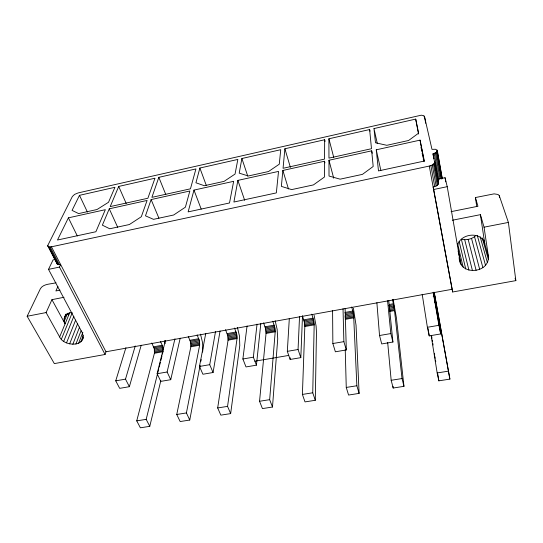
<?xml version="1.0" encoding="UTF-8"?>
<svg xmlns="http://www.w3.org/2000/svg" width="543" height="543" viewBox="0 0 543 543"><rect width="100%" height="100%" fill="white"/><g stroke="black" fill="none" stroke-linecap="round" stroke-linejoin="round"><path stroke-width="0.81" d="M200.102 365.344L189.758 420.038L180.161 421.551L176.753 414.479L190.871 346.773L190.668 342.402L188.312 336.402M324.524 161.244L324.429 177.045L313.413 184.919L291.645 189.602L281.376 186.378L282.862 170.448L324.524 161.244L324.958 162.866M324.66 139.748L324.538 159.106L283.059 168.296L284.885 148.762L324.66 139.748L325.087 141.377M302.458 315.863L304.331 322.074L304.82 326.526L302.397 394.435L305.01 401.901L315.293 400.286L316.467 332.085L316.094 326.058L314.105 315.293M459.195 257.124C458.597 275.824 489.107 274.018 488.456 256.696L484.057 227.171L480.406 214.668L452.285 220.248M315.293 400.286L312.748 392.786L314.173 324.863L313.657 320.404L311.825 314.166M263.62 322.875L265.649 328.99L266.043 333.416L259.547 401.27L262.439 408.601L272.484 407.019L269.661 399.662L275.206 331.793L274.785 327.354L272.796 321.218M160.843 380.555L149.773 426.33L140.386 427.809L136.734 420.859L154.422 353.249L154.314 348.905L151.816 343M476.768 206.544L475.396 197.55L494.096 193.858L498.04 194.475L499.309 195.751L508.397 222.426L515.85 280.629L452.679 291.985L433.171 187.057C435.323 186.487 438.568 185.468 438.601 182.781L432.995 153.812L436.28 152.407L437.325 150.52L435.534 149.264L431.977 149.359L424.504 116.609L423.486 115.591L421.266 115.191L78.233 192.901L74.622 194.38L72.362 196.491L47.73 245.551L57.09 263.864L58.359 264.638L60.646 264.55L59.465 267.088L105.064 354.484L54.334 363.606L27.15 316.264L40.467 288.564C43.766 283.48 50.967 284.308 56.004 282.706M289.324 318.442L287.322 351.355L290.152 359.452L300.822 357.647L302.485 316.087M300.822 357.647L298.059 349.509L299.532 316.596M438.568 183.602L434.821 161.814M290.152 359.452L290.247 357.789M225.562 329.676L227.775 335.764L228.067 340.162L217.675 407.949L220.831 415.151L230.653 413.603L227.558 406.374L237.04 338.567L236.721 334.169L234.549 328.053M272.484 407.019L277.724 338.893L277.134 329.323L275.165 320.689M247.072 325.902L242.877 358.991L246.006 366.932L256.425 365.167L260.81 323.614M202.607 352.081L202.831 350.031M256.425 365.167L253.357 357.185L257.043 324.103M189.758 420.038L186.412 412.938L199.654 345.212L199.43 340.834L197.116 334.814M230.653 413.603L239.782 345.558L239.463 336.036L237.454 327.504M162.425 354.165L163.178 350.812L154.572 352.339M205.763 333.361L199.485 366.444L202.906 374.242L213.073 372.518L220.058 330.972M213.073 372.518L209.727 364.686L215.51 331.597M237.882 180.391L233.911 202.03L276.339 192.901L278.532 171.405L237.882 180.391L244.696 200.353M241.893 158.508L239.212 173.136L248.314 175.993L268.547 171.513L279.265 164.21L280.745 149.705L241.893 158.508L247.757 176.156M200.883 361.197L201.195 359.541M165.418 340.488L157.117 373.72L160.803 381.376L170.74 379.693L180.195 338.167M170.74 379.693L167.115 372.003L174.948 338.764M149.773 426.33L146.182 419.352L158.766 368.833M159.174 367.204L160.395 362.31M160.796 360.681L162.018 355.794M193.98 190.091L188.143 211.885L229.506 202.98L233.653 181.321L193.98 190.091L201.195 209.075M199.885 168.031L195.935 182.781L204.358 185.733L224.11 181.355L235.044 174.065L237.848 159.425L199.885 168.031L206.34 185.536M125.935 347.615L115.734 380.833L119.677 388.347L129.383 386.697L141.207 345.212M129.383 386.697L125.501 379.15L135.255 345.932M457.511 245.422C460.281 233.341 481.621 230.829 484.79 243.827L480.406 214.668M64.04 297.272L51.945 299.668L65.092 323.852C63.307 320.852 64.217 317.397 65.723 314.506M105.064 354.484L105.973 351.783L51.429 246.807L49.121 246.929L47.852 246.189M51.945 299.668L46.101 312.571L59.649 336.972C64.054 347.025 87.783 347.276 82.244 332.737L48.503 269.362L53.051 259.941L55.257 259.479M151.124 199.559L145.476 215.836L153.506 219.338L173.672 215.001L185.394 207.182L189.853 191L151.124 199.559L158.909 218.191M158.841 177.337L151.891 197.36L190.457 188.815L195.935 168.927L158.841 177.337L165.791 194.53M82.427 339.911L83.317 337.563M80.873 341.805L83.255 335.533M78.654 343.224L82.848 332.235M75.918 344.072L81.063 330.728M72.843 344.296L79.583 327.029M69.647 343.882L77.703 323.485M66.531 342.857L75.633 320.132M63.701 341.289L73.868 316.243M61.352 339.287L72.273 312.714M59.649 336.972L69.728 312.68M64.176 321.408L67.57 313.291M64.074 318.972L66.239 313.813M109.272 208.811L102.369 225.175L109.727 228.766L129.397 224.53L141.323 216.732L147.092 200.448L109.272 208.811L117.688 227.279M118.713 186.439L110.209 206.591L147.879 198.249L154.979 178.213L118.713 186.439L126.214 203.496M57.945 286.426L55.895 290.96L60.015 290.132M68.398 217.838L57.483 240.013L95.88 231.746L105.342 209.679L68.398 217.838L77.337 235.974M79.482 195.331L72.07 210.392L78.62 213.589L97.021 209.517L108.519 202.267L114.94 187.294L79.482 195.331L87.437 212.089M51.429 246.807L429.282 166.063L432.296 165.011L434.78 162.615M64.793 316.712L66.294 314.791L68.479 313.338L71.194 312.463M468.908 270.142L461.367 239.293C466.376 240.386 472.01 239.191 475.79 235.642M369.634 129.546L371.48 148.707L328.963 158.128L328.902 138.784L369.634 129.546L370.007 131.196M373.978 128.562L415.707 119.1L418.605 133.15L408.621 140.481L386.82 145.307L375.485 142.761L373.978 128.562L377.276 143.393M371.683 150.825L373.19 166.477L362.446 174.364L340.108 179.17L329.017 176.054L328.97 160.26L371.683 150.825L372.247 153.289M376.238 149.814L420.051 140.135L424.361 161.033L378.485 170.909L376.238 149.814L380.86 170.38M437.794 179.224L445.056 177.704L447.228 186.683L460.321 261.964M48.503 269.362L59.465 267.088M433.687 189.493L447.228 186.683M451.104 211.648L477.942 206.259L475.396 197.55M27.15 316.264L46.101 312.571M484.057 227.171L508.397 222.426M105.973 351.783L452.115 289.297L452.679 291.985M153.615 346.801L162.208 345.26L162.9 347.371L163.199 349.733L154.606 351.267M190.002 340.271L198.772 338.696M227.137 333.606L236.09 331.997M265.045 326.798L274.188 325.155M303.754 319.847L313.087 318.178M344.873 312.469L352.821 311.044L353.588 314.553L356.86 385.754L359.106 393.39L348.579 395.046L346.258 387.444L345.239 349.692M389.351 304.487L393.41 303.754L394.15 307.311L402.024 378.552L403.965 386.331L393.186 388.028L391.17 380.283L387.682 342.518M433.226 296.607L434.889 296.308L449.896 379.102L438.859 380.84L437.169 372.946L431.162 335.635M154.002 347.785L162.595 346.244M190.369 341.269L199.138 339.694M227.483 334.617L236.436 333.015M265.371 327.829L274.507 326.187M304.053 320.893L313.386 319.223M345.151 313.528L353.093 312.103M388.788 305.709L393.655 304.833M154.314 348.905L162.9 347.371M190.668 342.402L199.43 340.834M227.775 335.764L236.721 334.169M265.649 328.99L274.785 327.354M304.331 322.074L313.657 320.404M345.416 314.723L353.357 313.304M389.039 306.917L393.906 306.048M154.517 350.092L163.11 348.558M190.878 343.604L199.648 342.036M227.992 336.979L236.938 335.377M265.873 330.212L275.009 328.583M304.555 323.309L313.888 321.639M344.853 316.114L353.588 314.553M389.277 308.18L394.15 307.311M190.987 344.785L199.756 343.217M228.114 338.167L237.067 336.572M266.016 331.413L275.158 329.784M304.718 324.51L314.058 322.847M345.036 317.329L353.778 315.768M389.487 309.408L394.361 308.539M190.98 345.864L199.763 344.303M228.141 339.253L237.101 337.658M266.077 332.506L275.226 330.877M304.813 325.61L314.153 323.947M345.165 318.436L353.914 316.874M389.657 310.515L394.53 309.653M434.373 302.56L436.036 302.268M154.422 353.249L163.029 351.721M190.871 346.773L199.654 345.212M228.067 340.162L237.04 338.567M266.043 333.416L275.206 331.793M304.82 326.526L314.173 324.863M345.226 319.352L353.982 317.798M389.765 311.438L394.646 310.569M115.734 380.833L125.501 379.15M157.117 373.72L167.115 372.003M199.485 366.444L209.727 364.686M242.877 358.991L253.357 357.185M287.322 351.355L298.059 349.509M345.124 308.383L346.312 349.936L335.377 351.789L332.859 343.529L343.868 341.642L343.033 308.75M379.53 335.513L390.817 333.572L392.922 342.036L381.722 343.936L379.53 335.513L376.876 302.641M427.382 327.293L438.954 325.305L440.712 333.938L429.228 335.886L427.382 327.293L422.196 294.292M254.898 361.197L288.74 355.421M136.734 420.859L146.182 419.352M176.753 414.479L186.412 412.938M217.675 407.949L227.558 406.374M259.547 401.27L269.661 399.662M302.397 394.435L312.748 392.786M346.258 387.444L356.86 385.754M391.17 380.283L402.024 378.552M437.169 372.946L448.287 371.174M67.99 313.528L68.771 314.988L68.099 313.162M49.121 246.929L58.359 264.638M47.73 245.551L57.565 264.353M50.18 246.984L59.411 264.706M160.436 341.445L162.208 345.26M164.298 340.719L165.228 343.529M200.51 334.176L202.553 342.613L202.906 349.353M515.076 278.206L515.85 280.629M282.862 170.448L288.476 188.991M284.885 148.762L290.396 167.373M343.868 341.642L346.312 349.936M483.664 239.884L488.456 256.696M482.238 237.915L488.401 259.663M480.155 236.748L487.39 262.595M351.688 306.965L352.821 311.044M477.249 235.336L485.503 265.289M474.548 236.748L482.863 267.57M471.534 238.425L479.659 269.28M328.97 160.26L333.694 178.172M328.902 138.784L333.775 157.558M468.181 239.443L476.109 270.319M464.713 239.741L472.444 270.611M392.433 299.682L393.41 303.754M459.134 241.384L465.731 268.948M457.606 243.631L463.138 267.102M458.082 250.995L461.285 264.719M437.957 179.937L438.601 182.781M393.132 299.376L396.444 318.042L403.965 386.331M353.384 308.214L356.032 325.142L359.106 393.39M56.954 263.212L57.09 263.864M434.047 292.161L434.889 296.308M434.475 293.6L449.896 379.102M420.051 140.135L424.124 161.712M421.273 147.262L422.054 151.416M422.373 153.072L423.784 160.545M415.707 119.1L418.531 134.046M421.042 147.329L421.354 148.986M422.142 153.14L422.454 154.796M423.241 158.95L423.554 160.606M430.864 165.622L434.726 186.629M429.282 166.063L452.115 289.297M432.296 165.011L436.138 186.018M432.995 153.812L433.891 158.76M434.631 162.886L434.929 164.536M435.228 166.185L435.527 167.835M436.273 171.955L436.572 173.604M437.312 177.731L437.61 179.38M434.325 163.45L438.126 184.45M433.477 164.264L437.291 185.278M424.504 116.609L425.712 123.261M424.171 116.039L424.626 118.53M434.237 153.459L438.975 179.869M436.939 151.775L441.764 179.007M436.28 152.407L440.97 178.817M435.357 152.983L439.925 178.566M437.325 150.52L442.192 178.063M437.02 149.983L442.172 178.695M433.395 292.446L440.712 333.938M433.151 292.31L438.954 325.305M445.056 177.704L445.783 181.851M431.726 336.687L431.997 338.357M432.262 340.02L432.533 341.69M432.805 343.352L433.07 345.022M434.42 353.35L434.685 355.013M434.957 356.683L435.228 358.346M435.493 360.016L435.764 361.679M437.787 374.175L438.859 380.84M428.047 328.413L429.228 335.886M499.309 195.751L499.526 197.421M388.747 300.51L392.922 342.036M387.573 300.713L390.817 333.572M393.023 386.338L393.186 388.028M332.587 310.637L332.859 343.529"/></g></svg>
